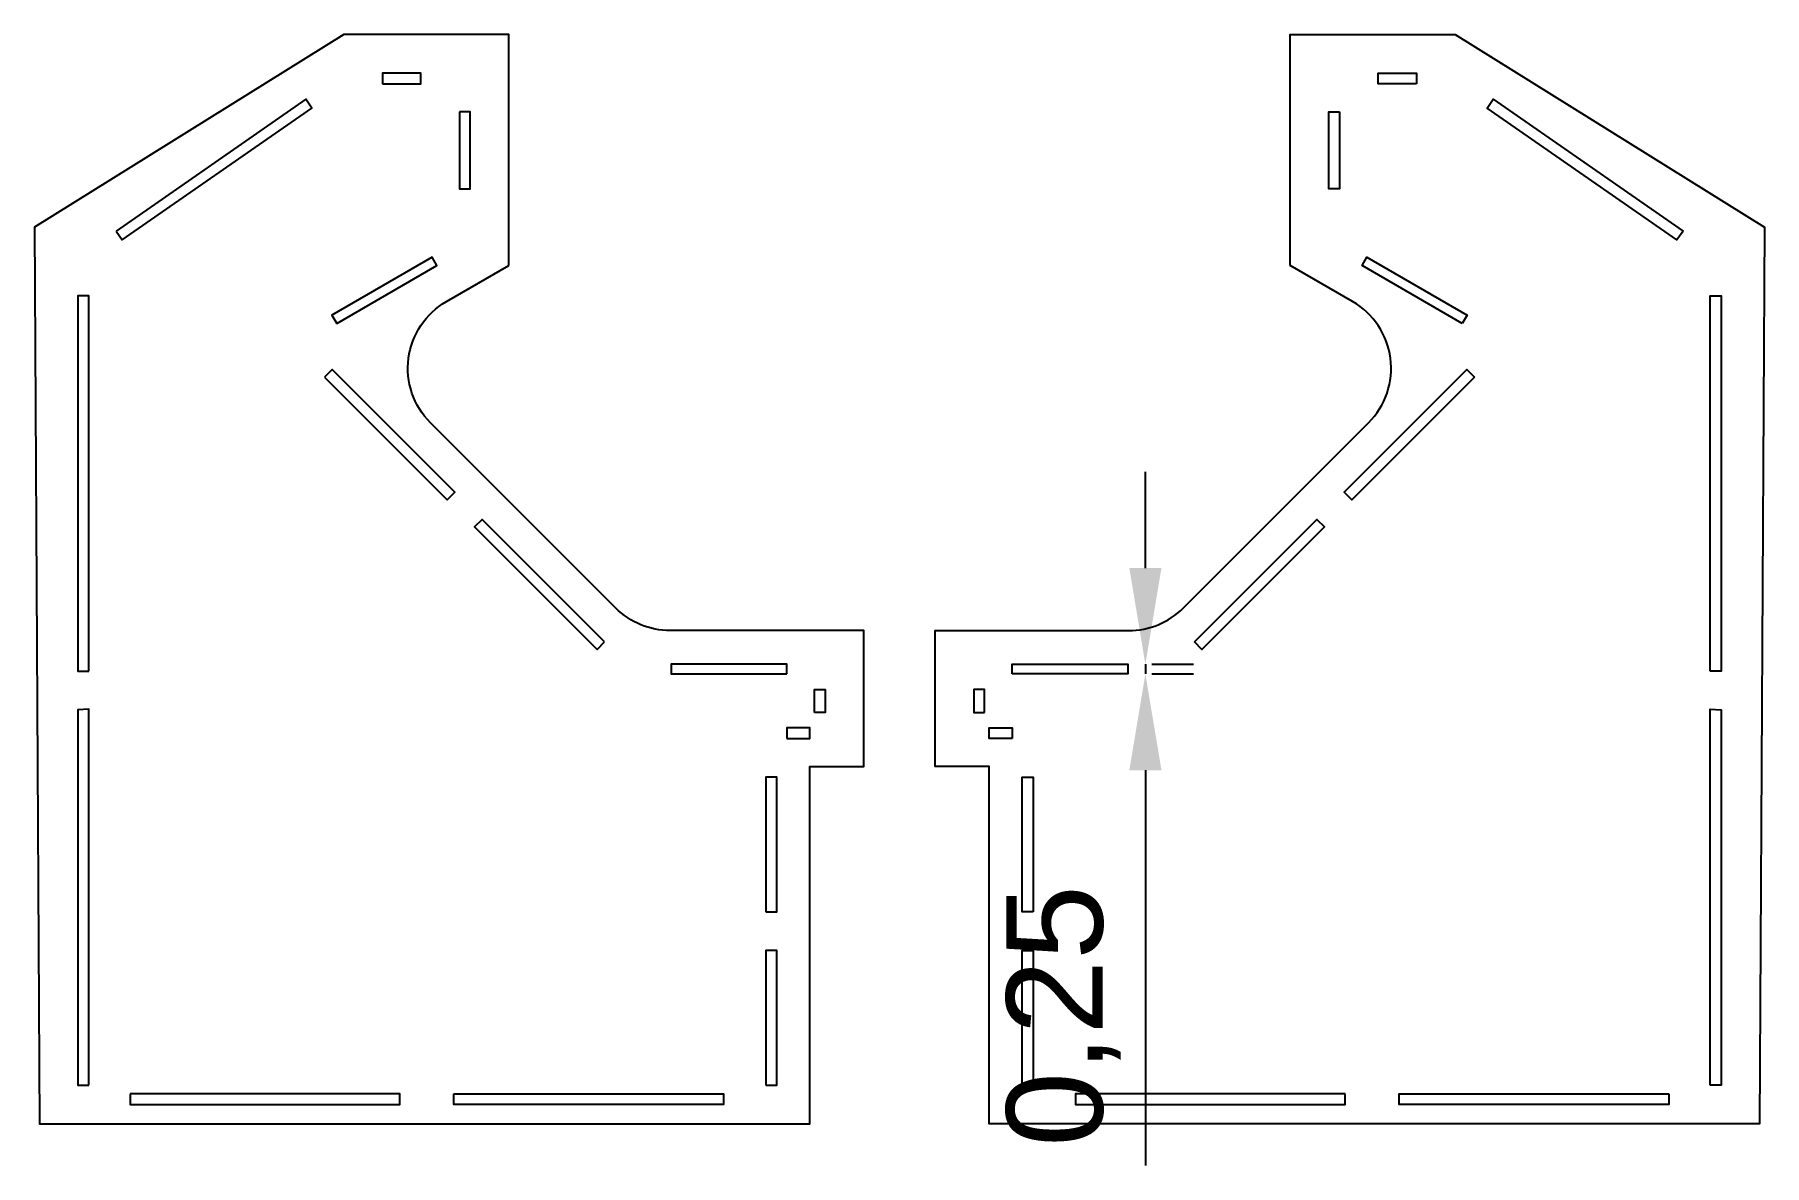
# Model space of a CAD drawing. Header units: centimetres. Extents: x 2426 to 2470.9, y 1713.1 to 1742.5.
import ezdxf

# ---------------------------------------------------------------- set-up
doc = ezdxf.new("R2010")
doc.units = ezdxf.units.CM
doc.layers.add('Layer 04', color=7, linetype='Continuous', true_color=0x007f00)
doc.styles.get("Standard").update_dxf_attribs({"font": 'arial.ttf'})
doc.dimstyles.new('ISO-25', dxfattribs={"dimtxt": 2.5, "dimasz": 2.5, "dimexe": 1.25, "dimexo": 0.625, "dimtad": 1, "dimtxsty": 'Standard', "dimcen": 2.5, "dimadec": 0, "dimazin": 0, "dimtfac": 1, "dimtmove": 0, "dimatfit": 3, "dimfxl": 1, "dimarcsym": 0})

# ---------------------------------------------------------------- blocks, each defined once
blk = doc.blocks.new('*D3')
at = {"color": 0, "lineweight": -2, "transparency": 16777216}
for p, q in [((2454.793, 1728.607), (2454.793, 1731.107)), ((2454.793, 1726.107), (2454.793, 1725.857)), ((2454.962, 1726.107), (2456.043, 1726.107)), ((2454.962, 1725.857), (2456.043, 1725.857)), ((2454.793, 1723.357), (2454.793, 1713.094))]:
    blk.add_line(p, q, dxfattribs=at)
at = {"color": 0, "transparency": 16777216}
for points in [[(2454.376, 1728.607), (2455.21, 1728.607), (2454.793, 1726.107)], [(2454.376, 1723.357), (2455.21, 1723.357), (2454.793, 1725.857)]]:
    blk.add_solid(points, dxfattribs=at)
at = {"layer": 'Defpoints', "color": 0, "transparency": 16777216}
for p in [(2454.337, 1726.107), (2454.337, 1725.857), (2454.793, 1725.857)]:
    blk.add_point(p, dxfattribs=at)
at = {"color": 0, "transparency": 16777216, "insert": (2452.666, 1716.976), "char_height": 2.5, "attachment_point": 5, "rotation": 90}
blk.add_mtext('0,25', dxfattribs=at)

msp = doc.modelspace()

# ---------------------------------------------------------------- linework, layer by layer
at = {"layer": 'Layer 04'}
for p, q in [((2446.484, 1725.457), (2446.484, 1724.857)), ((2450.337, 1725.457), (2450.337, 1724.857))]:
    msp.add_line(p, q, dxfattribs=at)
for points in [[(2438.268, 1736.46), (2438.268, 1742.46), (2434.268, 1742.46), (2433.988, 1742.46), (2425.96, 1737.46), (2426.084, 1714.177), (2434.084, 1714.177), (2446.084, 1714.177), (2446.084, 1723.457), (2447.484, 1723.457), (2447.484, 1726.982), (2446.484, 1726.982), (2442.46, 1726.982, -0.198912), (2441.046, 1727.568), (2436.235, 1732.379, -0.493145), (2436.649, 1735.525)], [(2458.553, 1736.46), (2458.553, 1742.46), (2462.553, 1742.46), (2462.833, 1742.46), (2470.861, 1737.46), (2470.737, 1714.177), (2462.737, 1714.177), (2450.737, 1714.177), (2450.737, 1723.457), (2449.337, 1723.457), (2449.337, 1726.982), (2450.337, 1726.982), (2454.36, 1726.982, 0.198912), (2455.774, 1727.568), (2460.585, 1732.379, 0.493145), (2460.171, 1735.525)]]:
    msp.add_lwpolyline(points, format="xyb", close=True, dxfattribs=at)
for points in [[(2434.988, 1741.18), (2435.988, 1741.18), (2435.988, 1741.46), (2434.988, 1741.46)], [(2461.833, 1741.18), (2460.833, 1741.18), (2460.833, 1741.46), (2461.833, 1741.46)], [(2428.073, 1737.356), (2428.233, 1737.126), (2433.159, 1740.551), (2432.999, 1740.781)], [(2436.988, 1740.456), (2436.988, 1738.456), (2437.268, 1738.456), (2437.268, 1740.456)], [(2459.833, 1740.456), (2459.833, 1738.456), (2459.553, 1738.456), (2459.553, 1740.456)], [(2468.748, 1737.356), (2468.588, 1737.126), (2463.662, 1740.551), (2463.822, 1740.781)], [(2433.804, 1734.96), (2436.402, 1736.46), (2436.277, 1736.676), (2433.679, 1735.176)], [(2463.017, 1734.96), (2460.419, 1736.46), (2460.544, 1736.676), (2463.142, 1735.176)], [(2427.364, 1725.927), (2427.364, 1735.677), (2427.084, 1735.677), (2427.084, 1725.927)], [(2469.457, 1725.927), (2469.457, 1735.677), (2469.737, 1735.677), (2469.737, 1725.927)], [(2433.488, 1733.562), (2436.67, 1730.38), (2436.868, 1730.578), (2433.686, 1733.76)], [(2463.333, 1733.562), (2460.151, 1730.38), (2459.953, 1730.578), (2463.135, 1733.76)], [(2440.757, 1726.689), (2437.575, 1729.871), (2437.377, 1729.673), (2440.559, 1726.491)], [(2456.064, 1726.689), (2459.246, 1729.871), (2459.444, 1729.673), (2456.262, 1726.491)], [(2445.484, 1725.857), (2445.484, 1726.107), (2442.484, 1726.107), (2442.484, 1725.857)], [(2451.337, 1725.857), (2451.337, 1726.107), (2454.337, 1726.107), (2454.337, 1725.857)], [(2446.204, 1724.857), (2446.204, 1725.457), (2446.484, 1725.457), (2446.484, 1724.857)], [(2450.617, 1724.857), (2450.617, 1725.457), (2450.337, 1725.457), (2450.337, 1724.857)], [(2427.364, 1715.177), (2427.364, 1724.941), (2427.084, 1724.927), (2427.084, 1715.177)], [(2469.457, 1715.177), (2469.457, 1724.941), (2469.737, 1724.927), (2469.737, 1715.177)], [(2445.484, 1724.177), (2446.084, 1724.177), (2446.084, 1724.457), (2445.484, 1724.457)], [(2451.337, 1724.177), (2450.737, 1724.177), (2450.737, 1724.457), (2451.337, 1724.457)], [(2444.944, 1719.677), (2445.224, 1719.677), (2445.224, 1723.177), (2444.944, 1723.177)], [(2451.877, 1719.677), (2451.597, 1719.677), (2451.597, 1723.177), (2451.877, 1723.177)], [(2444.944, 1715.177), (2445.224, 1715.177), (2445.224, 1718.677), (2444.944, 1718.677)], [(2451.877, 1715.177), (2451.597, 1715.177), (2451.597, 1718.677), (2451.877, 1718.677)], [(2428.444, 1714.957), (2428.444, 1714.677), (2435.444, 1714.677), (2435.444, 1714.957)], [(2436.844, 1714.957), (2443.844, 1714.957), (2443.844, 1714.677), (2436.844, 1714.677)], [(2459.977, 1714.957), (2452.977, 1714.957), (2452.977, 1714.677), (2459.977, 1714.677)], [(2468.377, 1714.957), (2468.377, 1714.677), (2461.377, 1714.677), (2461.377, 1714.957)]]:
    msp.add_lwpolyline(points, close=True, dxfattribs=at)

# ---------------------------------------------------------------- dimensions: what is measured, and where the dimension line sits
dim = msp.add_linear_dim(base=(2454.793, 1725.857), p1=(2454.337, 1726.107), p2=(2454.337, 1725.857), angle=90, dimstyle='ISO-25')
dim.commit()
dim.dimension.update_dxf_attribs({"geometry": '*D3', "text_midpoint": (2452.666, 1716.976)})

doc.saveas('drawing.dxf')
